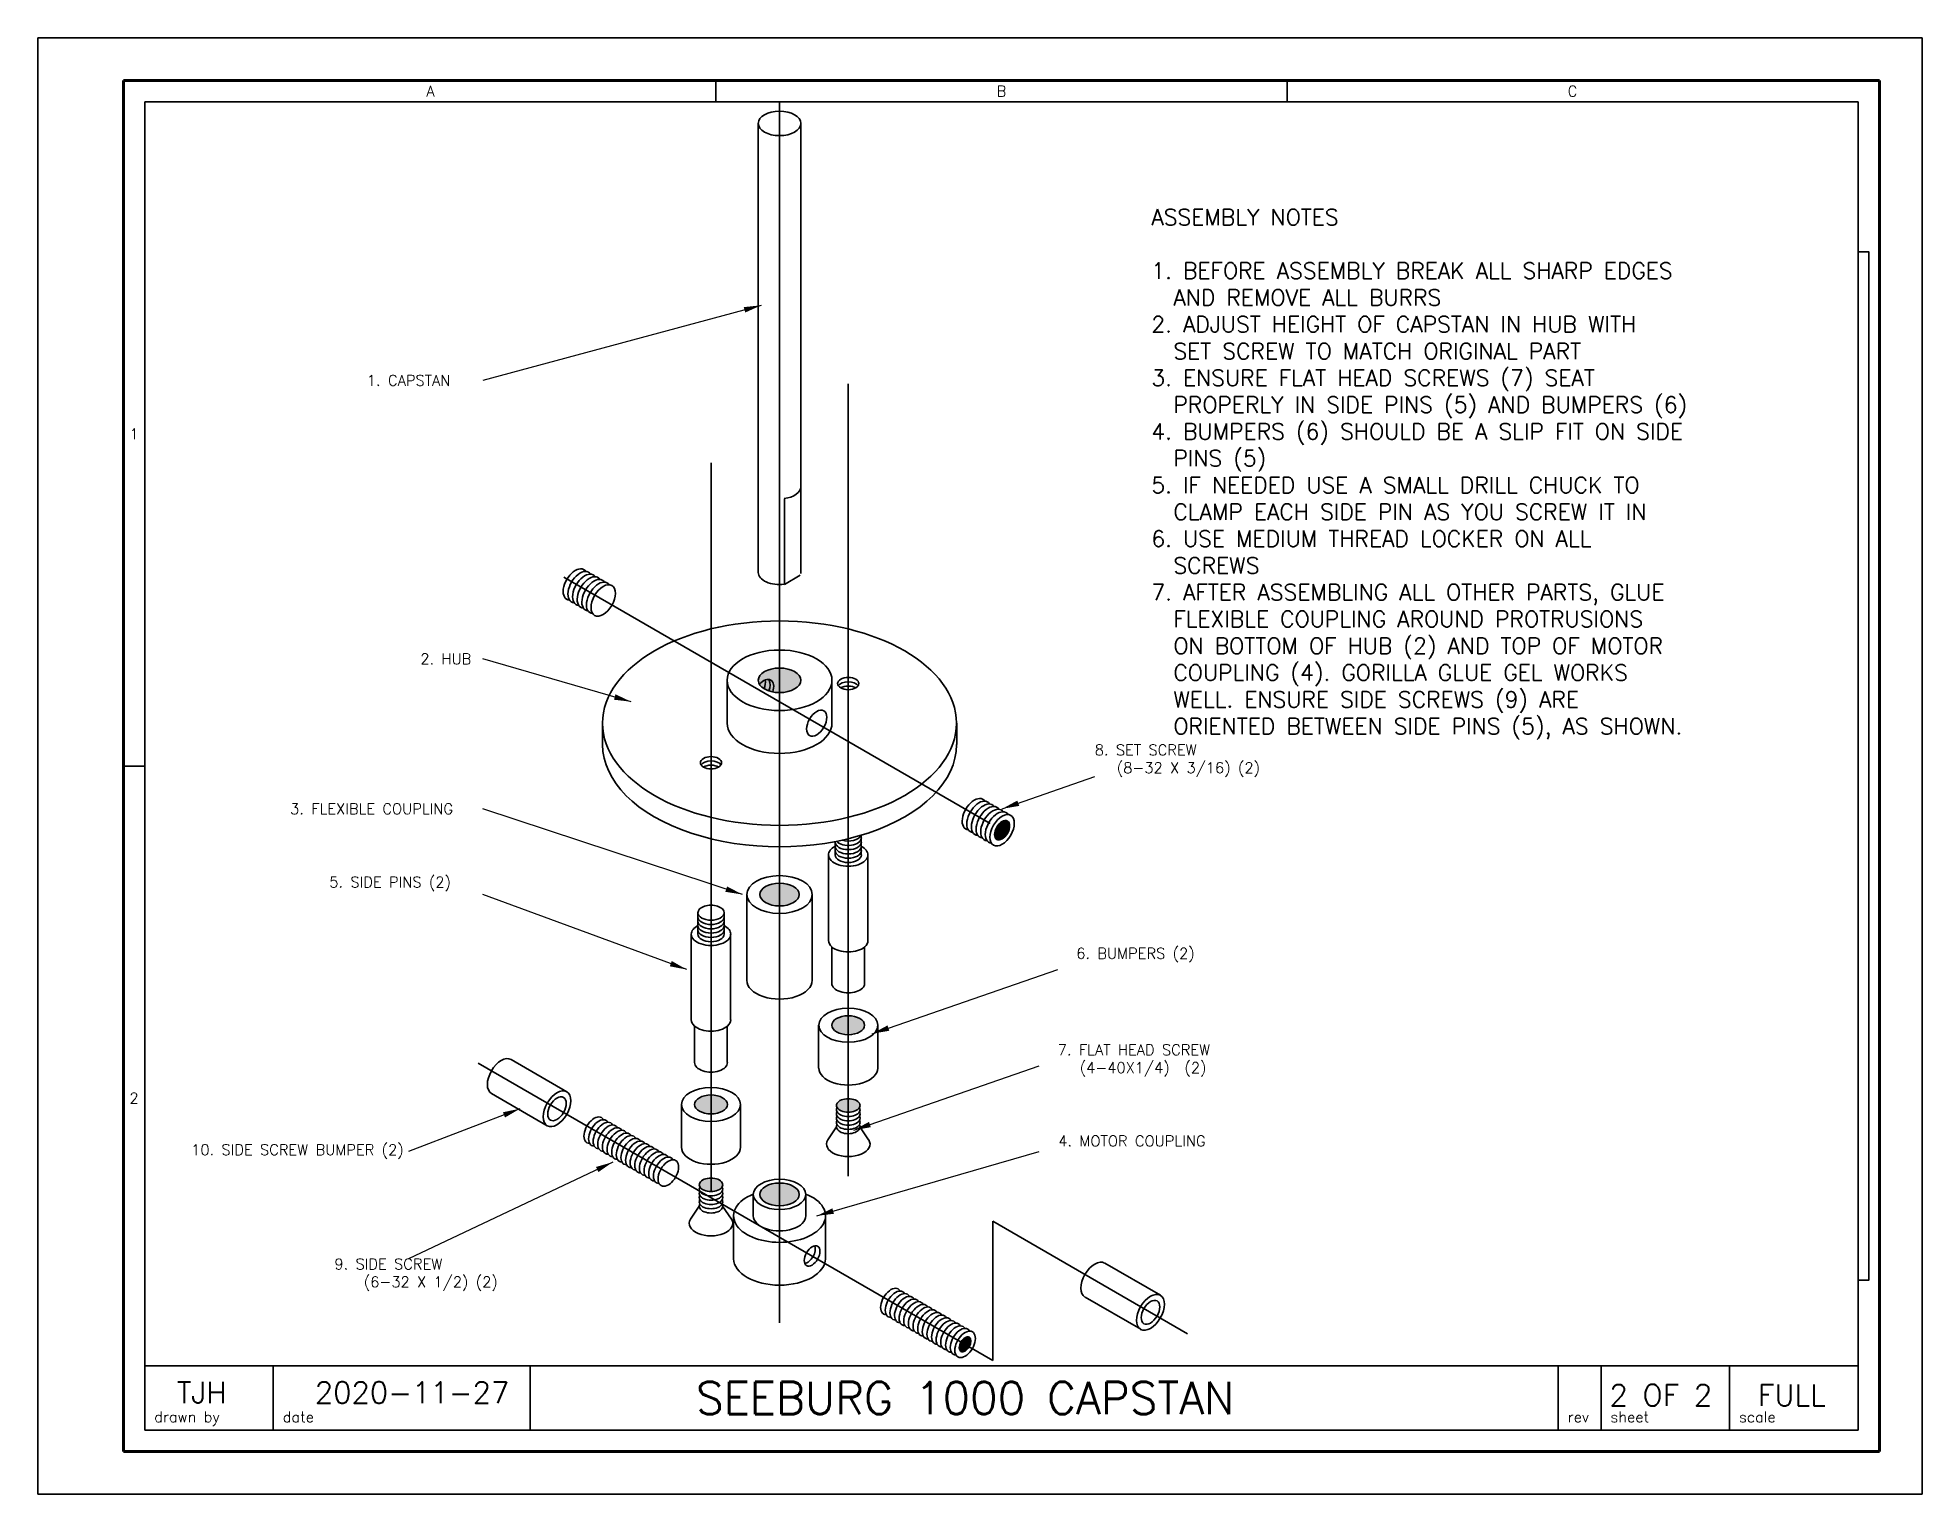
# Model space of a CAD drawing. Header units: inches. Extents: x 0 to 11, y 0 to 8.5.
import ezdxf

# ---------------------------------------------------------------- set-up
doc = ezdxf.new("R2010")
doc.units = ezdxf.units.IN
doc.linetypes.add('CENTER2', pattern=[28.575, 19.05, -3.175, 3.175, -3.175])
for name, color, linetype, lineweight, true_color in [('Center Lines', 16, 'CENTER2', 35, 0x800000), ('Dimensions', 5, 'Continuous', 18, 0x0000ff), ('Shadow', 253, 'Continuous', 0, 0xa0a0a4), ('Title Block', 5, 'Continuous', 35, 0x0000ff)]:
    doc.layers.add(name, color=color, linetype=linetype, lineweight=lineweight, true_color=true_color)
doc.layers.add('Drawing Border', color=7, linetype='Continuous', lineweight=35)
doc.layers.add('Main Drawing', color=7, linetype='Continuous', lineweight=35)
doc.layers.add('Paper Format', color=6, linetype='Continuous', lineweight=35, true_color=0xff00ff, plot=False)
doc.styles.add('QCADDimTextStyle', font='txt')
doc.styles.add('textstyle11', font='romans')
doc.styles.add('textstyle12', font='romans')
doc.styles.add('textstyle13', font='romans')
doc.styles.add('textstyle14', font='romans')
doc.styles.add('textstyle15', font='romans')
doc.styles.add('textstyle16', font='romans')
doc.styles.add('textstyle17', font='romans')
doc.styles.add('textstyle18', font='romans')
doc.styles.add('textstyle19', font='romans')
doc.styles.add('textstyle20', font='romans')
doc.styles.add('textstyle21', font='romans')
doc.styles.add('textstyle22', font='romans')
doc.styles.add('textstyle23', font='romans')
doc.styles.add('textstyle24', font='romans')
doc.styles.add('textstyle25', font='romans')
doc.styles.add('textstyle26', font='romans')
doc.styles.add('textstyle27', font='RomanS')
doc.styles.add('textstyle28', font='romans')
doc.styles.add('textstyle29', font='romans')
doc.styles.add('textstyle30', font='RomanS')
doc.styles.add('textstyle31', font='romans')
doc.styles.add('textstyle32', font='romans')
doc.styles.add('textstyle33', font='romans')
doc.styles.add('textstyle34', font='romans')
doc.styles.add('textstyle35', font='romans')
doc.styles.add('textstyle36', font='romans')
doc.dimstyles.new('QCADDimStyle', dxfattribs={"dimtxt": 0.1, "dimasz": 0.1, "dimexe": 0.05, "dimexo": 0.025, "dimgap": 0.025, "dimtad": 1, "dimtoh": 1, "dimdec": 4, "dimzin": 0, "dimdsep": 46, "dimtxsty": 'QCADDimTextStyle', "dimcen": 0.09, "dimadec": 0, "dimazin": 0, "dimtfac": 1, "dimtdec": 4, "dimtofl": 0, "dimtmove": 0, "dimatfit": 3, "dimfxl": 1, "dimtolj": 1, "dimtzin": 0, "dimarcsym": 0})

msp = doc.modelspace()

# ---------------------------------------------------------------- hatches: boundary and pattern name
at = {"layer": 'Shadow', "transparency": 33554687}
h = msp.add_hatch(color=256, dxfattribs=at)
edge = h.paths.add_edge_path(flags=0)
edge.add_ellipse((4.33, 4.75), major_axis=(-0.124, 0), ratio=0.57735, start_angle=0, end_angle=360)
h = msp.add_hatch(color=256, dxfattribs=at)
edge = h.paths.add_edge_path(flags=0)
edge.add_ellipse((5.629, 3.875), major_axis=(-0.0311, -0.0539), ratio=0.57735, start_angle=0, end_angle=360)
h = msp.add_hatch(color=256, dxfattribs=at)
edge = h.paths.add_edge_path(flags=0)
edge.add_ellipse((4.33, 3.5), major_axis=(-0.115, 0), ratio=0.57735, start_angle=0, end_angle=360)
h = msp.add_hatch(color=256, dxfattribs=at)
edge = h.paths.add_edge_path(flags=0)
edge.add_ellipse((4.731, 2.737), major_axis=(-0.0957, 0), ratio=0.57735, start_angle=0, end_angle=360)
h = msp.add_hatch(color=256, dxfattribs=at)
edge = h.paths.add_edge_path(flags=0)
edge.add_ellipse((3.93, 2.275), major_axis=(-0.0957, 0), ratio=0.57735, start_angle=0, end_angle=360)
h = msp.add_hatch(color=256, dxfattribs=at)
edge = h.paths.add_edge_path(flags=0)
edge.add_ellipse((4.731, 2.269), major_axis=(-0.0686, 0), ratio=0.57735, start_angle=349.1273, end_angle=550.8727)
edge.add_ellipse((4.731, 2.269), major_axis=(-0.0686, 0), ratio=0.57735, start_angle=190.8727, end_angle=349.1273)
h = msp.add_hatch(color=256, dxfattribs=at)
edge = h.paths.add_edge_path(flags=0)
edge.add_ellipse((3.93, 1.806), major_axis=(-0.0686, 0), ratio=0.57735, start_angle=349.1273, end_angle=550.8727)
edge.add_ellipse((3.93, 1.806), major_axis=(-0.0686, 0), ratio=0.57735, start_angle=190.8727, end_angle=349.1273)
h = msp.add_hatch(color=256, dxfattribs=at)
edge = h.paths.add_edge_path(flags=0)
edge.add_ellipse((4.33, 1.75), major_axis=(-0.115, 0), ratio=0.57735, start_angle=0, end_angle=360)
h = msp.add_hatch(color=256, dxfattribs=at)
edge = h.paths.add_edge_path(flags=0)
edge.add_ellipse((5.413, 0.875), major_axis=(-0.0239, -0.0414), ratio=0.57735, start_angle=0, end_angle=360)

# ---------------------------------------------------------------- linework, layer by layer
at = {"layer": 'Center Lines'}
for p, q in [((4.33, 3.75), (4.33, 8.125)), ((4.33, 3.75), (4.33, 7.75)), ((4.731, 1.856), (4.731, 6.481)), ((3.93, 1.769), (3.93, 6.019)), ((5.559, 3.915), (3.071, 5.352)), ((4.33, 4.25), (4.33, 1)), ((2.571, 2.516), (5.575, 0.781)), ((5.575, 0.781), (5.575, 1.594)), ((5.575, 1.594), (6.712, 0.937))]:
    msp.add_line(p, q, dxfattribs=at)
at = {"layer": 'Drawing Border', "lineweight": 70}
for p, q in [((10.75, 8.25), (0.5, 8.25)), ((0.5, 8.25), (0.5, 0.25)), ((10.75, 0.25), (10.75, 8.25)), ((0.5, 0.25), (10.75, 0.25))]:
    msp.add_line(p, q, dxfattribs=at)
at = {"layer": 'Drawing Border'}
for p, q in [((3.958, 8.125), (3.958, 8.25)), ((7.292, 8.125), (7.292, 8.25)), ((10.625, 8.125), (0.625, 8.125)), ((0.625, 8.125), (0.625, 0.375)), ((10.625, 0.375), (10.625, 8.125)), ((0.5, 4.25), (0.625, 4.25)), ((0.625, 0.375), (10.625, 0.375))]:
    msp.add_line(p, q, dxfattribs=at)
for points in [[(10.625, 1.25), (10.688, 1.25), (10.688, 7.25), (10.625, 7.25)], [(5.625, 0.375), (5.625, 0.375), (5.625, 0.375), (5.625, 0.375)], [(5.625, 0.375), (5.625, 0.375), (5.625, 0.375), (5.625, 0.375)]]:
    msp.add_lwpolyline(points, close=True, dxfattribs=at)
at = {"layer": 'Main Drawing'}
for p, q in [((4.206, 5.38), (4.206, 8)), ((4.454, 8), (4.454, 5.38)), ((4.454, 5.373), (4.454, 5.873)), ((4.358, 5.81), (4.358, 5.31)), ((4.358, 5.31), (4.451, 5.364)), ((4.024, 4.75), (4.024, 4.5)), ((4.636, 4.75), (4.636, 4.5)), ((3.297, 4.5), (3.297, 4.375)), ((5.364, 4.5), (5.364, 4.375)), ((4.654, 3.781), (4.654, 3.808)), ((4.654, 3.731), (4.654, 3.781)), ((4.807, 3.781), (4.807, 3.846)), ((4.807, 3.731), (4.807, 3.781)), ((4.616, 3.231), (4.616, 3.731)), ((4.845, 3.731), (4.845, 3.231)), ((4.139, 3.5), (4.139, 3)), ((4.521, 3.5), (4.521, 3)), ((3.853, 3.318), (3.853, 3.394)), ((3.853, 3.269), (3.853, 3.318)), ((4.006, 3.318), (4.006, 3.394)), ((4.006, 3.269), (4.006, 3.318)), ((3.815, 2.769), (3.815, 3.269)), ((4.044, 3.269), (4.044, 2.769)), ((4.635, 2.981), (4.635, 3.195)), ((4.826, 2.981), (4.826, 3.195)), ((3.834, 2.519), (3.834, 2.732)), ((4.025, 2.519), (4.025, 2.732)), ((4.558, 2.737), (4.558, 2.487)), ((4.903, 2.737), (4.903, 2.487)), ((2.764, 2.537), (3.088, 2.349)), ((2.974, 2.151), (2.649, 2.338)), ((3.757, 2.275), (3.757, 2.025)), ((4.102, 2.275), (4.102, 2.025)), ((4.662, 2.144), (4.611, 2.069)), ((4.799, 2.144), (4.85, 2.069)), ((3.861, 1.681), (3.81, 1.606)), ((3.998, 1.681), (4.049, 1.606)), ((4.177, 1.75), (4.177, 1.625)), ((4.483, 1.75), (4.483, 1.625)), ((4.062, 1.625), (4.062, 1.375)), ((4.598, 1.625), (4.598, 1.375)), ((6.228, 1.349), (6.553, 1.162)), ((6.438, 0.963), (6.113, 1.151))]:
    msp.add_line(p, q, dxfattribs=at)
for centre, major_axis in [((4.33, 8), (-0.124, 0)), ((3.301, 5.216), (-0.0502, -0.087)), ((4.33, 4.5), (-1.033, 0)), ((4.33, 4.75), (-0.306, 0)), ((4.33, 4.75), (-0.124, 0)), ((4.731, 4.731), (-0.0618, 0)), ((4.547, 4.5), (-0.0416, -0.0721)), ((5.629, 3.875), (-0.0502, -0.087)), ((5.629, 3.875), (-0.0311, -0.0539)), ((4.33, 3.5), (-0.191, 0)), ((4.33, 3.5), (-0.115, 0)), ((4.731, 2.737), (-0.172, 0)), ((4.731, 2.737), (-0.0957, 0)), ((3.031, 2.25), (-0.0574, -0.0994)), ((3.031, 2.25), (-0.0383, -0.0663)), ((3.93, 2.275), (-0.172, 0)), ((3.93, 2.275), (-0.0957, 0)), ((4.33, 1.75), (-0.153, 0)), ((4.33, 1.75), (-0.115, 0)), ((4.52, 1.391), (-0.0325, -0.0562)), ((6.495, 1.062), (-0.0574, -0.0994)), ((6.495, 1.062), (-0.0383, -0.0663)), ((5.413, 0.875), (-0.0239, -0.0414))]:
    msp.add_ellipse(centre, major_axis=major_axis, ratio=0.57735, dxfattribs=at)
for centre, major_axis, start_param, end_param in [((4.33, 5.88), (-0.124, 0), 1.794172, 3.141593), ((3.138, 5.309), (-0.0502, -0.087), 2.868743, 6.556035), ((3.166, 5.294), (-0.0502, -0.087), 2.868743, 6.556035), ((3.193, 5.278), (-0.0502, -0.087), 2.868743, 6.556035), ((3.22, 5.263), (-0.0502, -0.087), 2.868743, 6.556035), ((3.247, 5.247), (-0.0502, -0.087), 2.868743, 6.556035), ((3.274, 5.231), (-0.0502, -0.087), 2.868743, 6.556035), ((4.33, 5.38), (-0.124, 0), 0.000031, 1.794151), ((4.237, 4.679), (-0.0416, -0.0721), 1.93177, 4.351957), ((4.189, 4.706), (-0.0416, -0.0721), 1.817427, 2.535908), ((4.216, 4.691), (-0.0416, -0.0721), 1.854172, 2.781085), ((4.731, 4.706), (-0.0618, 0), 3.49922, 5.925558), ((4.731, 4.681), (-0.0618, 0), 3.917138, 5.50764), ((4.33, 4.5), (-0.306, 0), 6.283185, 9.424777), ((4.33, 4.375), (-1.033, 0), 6.283185, 9.424778), ((3.93, 4.269), (-0.0618, 0), 2.366047, 7.058731), ((3.93, 4.244), (-0.0618, 0), 3.49922, 5.925558), ((3.93, 4.219), (-0.0618, 0), 3.917138, 5.50764), ((3.93, 4.269), (-0.0618, 0), 0.775546, 2.366047), ((5.467, 3.969), (-0.0502, -0.087), 2.868743, 6.556035), ((5.494, 3.953), (-0.0502, -0.087), 2.868743, 6.556035), ((5.521, 3.937), (-0.0502, -0.087), 2.868743, 6.556035), ((5.548, 3.922), (-0.0502, -0.087), 2.868743, 6.556035), ((5.575, 3.906), (-0.0502, -0.087), 2.868743, 6.556035), ((5.602, 3.891), (-0.0502, -0.087), 2.868743, 6.556035), ((4.731, 3.731), (-0.115, 0), 5.442117, 6.283184), ((4.731, 3.806), (-0.0765, 0), 0, 3.14159), ((4.731, 3.781), (-0.0765, 0), 0, 3.14159), ((4.731, 3.756), (-0.0765, 0), 0, 3.14159), ((4.731, 3.831), (-0.0765, 0), 0.495367, 3.14159), ((4.731, 3.856), (-0.0765, 0), 1.095754, 2.884522), ((4.731, 3.731), (-0.115, 0), 3.141593, 3.982661), ((4.731, 3.731), (-0.115, 0), 6.283184, 9.424778), ((4.731, 3.731), (-0.0765, 0), 0, 3.14159), ((3.93, 3.394), (-0.0765, 0), 3.14159, 6.283185), ((3.93, 3.269), (-0.115, 0), 5.442117, 6.283184), ((3.93, 3.394), (-0.0765, 0), 0, 3.14159), ((3.93, 3.369), (-0.0765, 0), 0, 3.14159), ((3.93, 3.344), (-0.0765, 0), 0, 3.14159), ((3.93, 3.319), (-0.0765, 0), 0, 3.14159), ((3.93, 3.269), (-0.115, 0), 3.141593, 3.982661), ((3.93, 3.269), (-0.115, 0), 6.283184, 9.424778), ((3.93, 3.294), (-0.0765, 0), 0, 3.14159), ((3.93, 3.269), (-0.0765, 0), 0, 3.14159), ((4.731, 3.231), (-0.115, 0), 0, 0.585686), ((4.731, 3.231), (-0.115, 0), 0.585686, 2.555907), ((4.731, 3.231), (-0.115, 0), 2.555907, 3.141593), ((4.33, 3), (-0.191, 0), 0, 3.141593), ((4.731, 2.981), (-0.0957, 0), 0, 3.141593), ((3.93, 2.769), (-0.115, 0), 0, 0.585686), ((3.93, 2.769), (-0.115, 0), 2.555907, 3.141593), ((3.93, 2.769), (-0.115, 0), 0.585686, 2.555907), ((2.706, 2.438), (-0.0574, -0.0994), 3.141593, 6.283185), ((3.93, 2.519), (-0.0957, 0), 0, 3.141593), ((4.731, 2.487), (-0.172, 0), 0, 3.141593), ((3.248, 2.125), (-0.0423, -0.0732), 2.815602, 6.609176), ((4.731, 2.269), (-0.0686, 0), 5.96202, 9.745943), ((4.731, 2.244), (-0.0686, 0), 5.96202, 9.745943), ((4.731, 2.219), (-0.0686, 0), 5.96202, 9.745943), ((4.731, 2.194), (-0.0686, 0), 5.96202, 9.745943), ((4.731, 2.269), (-0.0686, 0), 3.462758, 5.96202), ((3.275, 2.109), (-0.0423, -0.0732), 2.815602, 6.609176), ((3.302, 2.094), (-0.0423, -0.0732), 2.815602, 6.609176), ((3.329, 2.078), (-0.0423, -0.0732), 2.815602, 6.609176), ((3.356, 2.062), (-0.0423, -0.0732), 2.815602, 6.609176), ((3.383, 2.047), (-0.0423, -0.0732), 2.815602, 6.609176), ((3.41, 2.031), (-0.0423, -0.0732), 2.815602, 6.609176), ((3.437, 2.016), (-0.0423, -0.0732), 2.815602, 6.609176), ((4.731, 2.169), (-0.0686, 0), 5.96202, 9.745943), ((4.731, 2.144), (-0.0686, 0), 5.96202, 9.745943), ((3.464, 2), (-0.0423, -0.0732), 2.815602, 6.609176), ((3.491, 1.984), (-0.0423, -0.0732), 2.815602, 6.609176), ((3.518, 1.969), (-0.0423, -0.0732), 2.815602, 6.609176), ((3.545, 1.953), (-0.0423, -0.0732), 2.815602, 6.609176), ((3.572, 1.938), (-0.0423, -0.0732), 2.815602, 6.609176), ((3.599, 1.922), (-0.0423, -0.0732), 2.815602, 6.609176), ((3.626, 1.906), (-0.0423, -0.0732), 2.815602, 6.609176), ((3.93, 2.025), (-0.172, 0), 0, 3.141593), ((4.731, 2.044), (-0.127, 0), 5.935747, 9.772216), ((3.654, 1.891), (-0.0423, -0.0732), 2.815602, 6.609176), ((3.681, 1.875), (-0.0423, -0.0732), 2.815602, 6.609176), ((3.681, 1.875), (-0.0423, -0.0732), 0.325991, 2.815602), ((3.93, 1.806), (-0.0686, 0), 5.96202, 9.745943), ((3.93, 1.781), (-0.0686, 0), 5.96202, 9.745943), ((3.93, 1.756), (-0.0686, 0), 5.96202, 9.745943), ((3.93, 1.806), (-0.0686, 0), 3.462758, 5.96202), ((3.93, 1.731), (-0.0686, 0), 5.96202, 9.745943), ((3.93, 1.706), (-0.0686, 0), 5.96202, 9.745943), ((3.93, 1.681), (-0.0686, 0), 5.96202, 9.745943), ((4.33, 1.625), (-0.268, 0), 5.320465, 10.387499), ((3.93, 1.581), (-0.127, 0), 5.935747, 9.772216), ((4.33, 1.625), (-0.153, 0), 0, 3.141593), ((4.493, 1.406), (-0.0325, -0.0562), 0.430061, 2.711532), ((4.33, 1.375), (-0.268, 0), 0, 3.141592), ((6.17, 1.25), (-0.0574, -0.0994), 3.141593, 6.283185), ((4.98, 1.125), (-0.0423, -0.0732), 2.815602, 6.609176), ((5.007, 1.109), (-0.0423, -0.0732), 2.815602, 6.609176), ((5.034, 1.094), (-0.0423, -0.0732), 2.815602, 6.609176), ((5.061, 1.078), (-0.0423, -0.0732), 2.815602, 6.609176), ((5.088, 1.062), (-0.0423, -0.0732), 2.815602, 6.609176), ((5.115, 1.047), (-0.0423, -0.0732), 2.815602, 6.609176), ((5.142, 1.031), (-0.0423, -0.0732), 2.815602, 6.609176), ((5.169, 1.016), (-0.0423, -0.0732), 2.815602, 6.609176), ((5.196, 1), (-0.0423, -0.0732), 2.815602, 6.609176), ((5.223, 0.984), (-0.0423, -0.0732), 2.815602, 6.609176), ((5.25, 0.969), (-0.0423, -0.0732), 2.815602, 6.609176), ((5.277, 0.953), (-0.0423, -0.0732), 2.815602, 6.609176), ((5.304, 0.937), (-0.0423, -0.0732), 2.815602, 6.609176), ((5.331, 0.922), (-0.0423, -0.0732), 2.815602, 6.609176), ((5.359, 0.906), (-0.0423, -0.0732), 2.815602, 6.609176), ((5.386, 0.891), (-0.0423, -0.0732), 2.815602, 6.609176), ((5.413, 0.875), (-0.0423, -0.0732), 2.815602, 6.609176), ((5.413, 0.875), (-0.0423, -0.0732), 0.325991, 2.815602)]:
    msp.add_ellipse(centre, major_axis=major_axis, ratio=0.57735, start_param=start_param, end_param=end_param, dxfattribs=at)
at = {"layer": 'Paper Format'}
for p, q in [((11, 8.5), (0, 8.5)), ((0, 8.5), (0, 0)), ((11, 0), (11, 8.5)), ((0, 0), (11, 0))]:
    msp.add_line(p, q, dxfattribs=at)
at = {"layer": 'Title Block'}
for p, q in [((0.875, 0.75), (0.625, 0.75)), ((0.625, 0.75), (0.625, 0.375)), ((1.125, 0.75), (0.875, 0.75)), ((1.375, 0.75), (1.125, 0.75)), ((1.375, 0.375), (1.375, 0.75)), ((1.625, 0.75), (1.375, 0.75)), ((1.875, 0.75), (1.625, 0.75)), ((2.125, 0.75), (1.875, 0.75)), ((2.375, 0.75), (2.125, 0.75)), ((2.625, 0.75), (2.375, 0.75)), ((2.875, 0.75), (2.625, 0.75)), ((2.875, 0.375), (2.875, 0.75)), ((3.125, 0.75), (2.875, 0.75)), ((3.375, 0.75), (3.125, 0.75)), ((3.625, 0.75), (3.375, 0.75)), ((3.875, 0.75), (3.625, 0.75)), ((4.125, 0.75), (3.875, 0.75)), ((4.375, 0.75), (4.125, 0.75)), ((4.625, 0.75), (4.375, 0.75)), ((4.875, 0.75), (4.625, 0.75)), ((5.125, 0.75), (4.875, 0.75)), ((5.375, 0.75), (5.125, 0.75)), ((5.625, 0.75), (5.375, 0.75)), ((5.875, 0.75), (5.625, 0.75)), ((6.125, 0.75), (5.875, 0.75)), ((6.375, 0.75), (6.125, 0.75)), ((6.625, 0.75), (6.375, 0.75)), ((6.875, 0.75), (6.625, 0.75)), ((7.125, 0.75), (6.875, 0.75)), ((7.375, 0.75), (7.125, 0.75)), ((7.625, 0.75), (7.375, 0.75)), ((7.875, 0.75), (7.625, 0.75)), ((8.125, 0.75), (7.875, 0.75)), ((8.375, 0.75), (8.125, 0.75)), ((8.625, 0.75), (8.375, 0.75)), ((8.875, 0.75), (8.625, 0.75)), ((8.875, 0.375), (8.875, 0.75)), ((9.125, 0.75), (8.875, 0.75)), ((9.125, 0.375), (9.125, 0.75)), ((9.375, 0.75), (9.125, 0.75)), ((9.625, 0.75), (9.375, 0.75)), ((9.875, 0.75), (9.625, 0.75)), ((9.875, 0.375), (9.875, 0.75)), ((10.125, 0.75), (9.875, 0.75)), ((10.375, 0.75), (10.125, 0.75)), ((10.625, 0.75), (10.375, 0.75)), ((10.625, 0.375), (10.625, 0.75)), ((0.625, 0.375), (0.875, 0.375)), ((0.866, 0.375), (5.875, 0.375)), ((0.875, 0.375), (1.125, 0.375)), ((1.125, 0.375), (1.375, 0.375)), ((1.375, 0.375), (1.625, 0.375)), ((1.625, 0.375), (1.875, 0.375)), ((1.875, 0.375), (2.125, 0.375)), ((2.125, 0.375), (2.375, 0.375)), ((2.375, 0.375), (2.625, 0.375)), ((2.625, 0.375), (2.875, 0.375)), ((2.875, 0.375), (3.125, 0.375)), ((3.125, 0.375), (3.375, 0.375)), ((3.375, 0.375), (3.625, 0.375)), ((3.625, 0.375), (3.875, 0.375)), ((3.875, 0.375), (4.125, 0.375)), ((4.125, 0.375), (4.375, 0.375)), ((4.375, 0.375), (4.625, 0.375)), ((4.625, 0.375), (4.875, 0.375)), ((4.875, 0.375), (5.125, 0.375)), ((5.125, 0.375), (5.375, 0.375)), ((5.375, 0.375), (5.625, 0.375)), ((5.875, 0.375), (6.125, 0.375)), ((6.125, 0.375), (6.375, 0.375)), ((6.375, 0.375), (6.625, 0.375)), ((6.625, 0.375), (6.875, 0.375)), ((6.875, 0.375), (7.125, 0.375)), ((7.125, 0.375), (7.375, 0.375)), ((7.375, 0.375), (7.625, 0.375)), ((7.625, 0.375), (7.875, 0.375)), ((7.875, 0.375), (8.125, 0.375)), ((8.125, 0.375), (8.375, 0.375)), ((8.375, 0.375), (8.625, 0.375)), ((8.625, 0.375), (8.875, 0.375)), ((8.875, 0.375), (9.125, 0.375)), ((9.125, 0.375), (9.375, 0.375)), ((9.375, 0.375), (9.625, 0.375)), ((9.625, 0.375), (9.875, 0.375)), ((9.875, 0.375), (10.125, 0.375)), ((10.125, 0.375), (10.375, 0.375)), ((10.375, 0.375), (10.625, 0.375))]:
    msp.add_line(p, q, dxfattribs=at)

# ---------------------------------------------------------------- texts
at = {"layer": 'Dimensions'}
for s, insert, char_height, width, attachment_point, style in [('ASSEMBLY NOTES\\P\\P1. BEFORE ASSEMBLY BREAK ALL SHARP EDGES\\P  AND REMOVE ALL BURRS\\P2. ADJUST HEIGHT OF CAPSTAN IN HUB WITH\\P  SET SCREW TO MATCH ORIGINAL PART\\P3. ENSURE FLAT HEAD SCREWS (7) SEAT\\P  PROPERLY IN SIDE PINS (5) AND BUMPERS (6)\\P4. BUMPERS (6) SHOULD BE A SLIP FIT ON SIDE\\P  PINS (5)\\P5. IF NEEDED USE A SMALL DRILL CHUCK TO\\P  CLAMP EACH SIDE PIN AS YOU SCREW IT IN\\P6. USE MEDIUM THREAD LOCKER ON ALL\\P  SCREWS\\P7. AFTER ASSEMBLING ALL OTHER PARTS, GLUE\\P  FLEXIBLE COUPLING AROUND PROTRUSIONS\\P  ON BOTTOM OF HUB (2) AND TOP OF MOTOR\\P  COUPLING (4). GORILLA GLUE GEL WORKS\\P  WELL. ENSURE SIDE SCREWS (9) ARE\\P  ORIENTED BETWEEN SIDE PINS (5), AS SHOWN.', (6.5, 7.5), 0.0938, 3.9, 1, 'textstyle27'), ('1. CAPSTAN', (2.165, 6.5), 0.0625, 0.86603, 5, 'textstyle21'), ('2. HUB', (2.382, 4.875), 0.0625, 0.95263, 5, 'textstyle22'), ('8. SET SCREW\\P   (8-32 X 3/16) (2)', (6.17, 4.375), 0.0625, 2.23002, 1, 'textstyle30'), ('3. FLEXIBLE COUPLING', (1.949, 4), 0.0625, 1.06399, 5, 'textstyle23'), ('5. SIDE PINS (2)', (2.057, 3.562), 0.0625, 1.94856, 5, 'textstyle25'), ('6. BUMPERS (2)', (6.062, 3.188), 0.0625, 1.64545, 1, 'textstyle31'), ('7. FLAT HEAD SCREW\\P   (4-40X1/4)  (2)', (5.954, 2.625), 0.0625, 1.7537, 1, 'textstyle29'), ('4. MOTOR COUPLING', (6.387, 2.062), 0.0625, 2.98779, 5, 'textstyle24'), ('10. SIDE SCREW BUMPER (2)', (1.516, 2), 0.0625, 1.35119, 5, 'textstyle26'), ('9. SIDE SCREW \\P    (6-32 X 1/2) (2)', (1.732, 1.375), 0.0625, 1.12583, 1, 'textstyle28')]:
    msp.add_mtext(s, dxfattribs=dict(at, insert=insert, char_height=char_height, width=width, attachment_point=attachment_point, style=style))
at = {"layer": 'Drawing Border', "char_height": 0.0625, "attachment_point": 5}
for s, insert, width, style in [('A', (2.292, 8.188), 0.04762, 'textstyle11'), ('B', (5.625, 8.188), 0.04167, 'textstyle12'), ('C', (8.958, 8.188), 0.04464, 'textstyle13'), ('1', (0.562, 6.188), 0.01488, 'textstyle14'), ('2', (0.562, 2.312), 0.04167, 'textstyle15')]:
    msp.add_mtext(s, dxfattribs=dict(at, insert=insert, width=width, style=style))
at = {"layer": 'Title Block'}
for s, insert, char_height, width, attachment_point, style in [('TJH', (0.812, 0.656), 0.125, 0.30952, 1, 'textstyle34'), ('2020-11-27', (2.185, 0.594), 0.125, 1.14881, 5, 'textstyle35'), ('SEEBURG 1000 CAPSTAN', (3.843, 0.656), 0.1875, 4.75701, 1, 'textstyle33'), ('2 OF 2', (9.174, 0.641), 0.125, 0.65179, 1, 'textstyle32'), ('FULL', (10.04, 0.641), 0.125, 0.42857, 1, 'textstyle36'), ('drawn by', (0.68, 0.4), 0.0625, 0.42188, 7, 'textstyle16'), ('date', (1.43, 0.42), 0.0625, 0.19345, 7, 'textstyle17'), ('rev', (8.93, 0.42), 0.0625, 0.1369, 7, 'textstyle20'), ('sheet', (9.18, 0.42), 0.0625, 0.24405, 7, 'textstyle19'), ('scale', (9.93, 0.42), 0.0625, 0.22321, 7, 'textstyle18')]:
    msp.add_mtext(s, dxfattribs=dict(at, insert=insert, char_height=char_height, width=width, attachment_point=attachment_point, style=style))

# ---------------------------------------------------------------- leaders
at = {"layer": 'Dimensions'}
for points in [[(4.222, 6.938), (2.598, 6.5)], [(3.464, 4.625), (2.598, 4.875)], [(5.629, 4), (6.17, 4.188)], [(4.114, 3.5), (2.598, 4)], [(3.789, 3.062), (2.598, 3.5)], [(4.871, 2.688), (5.954, 3.062)], [(4.763, 2.125), (5.846, 2.5)], [(2.815, 2.25), (2.165, 2)], [(4.547, 1.625), (5.846, 2)], [(3.356, 1.938), (2.165, 1.375)]]:
    msp.add_leader(points, dimstyle='QCADDimStyle', dxfattribs=at)

doc.saveas('drawing.dxf')
